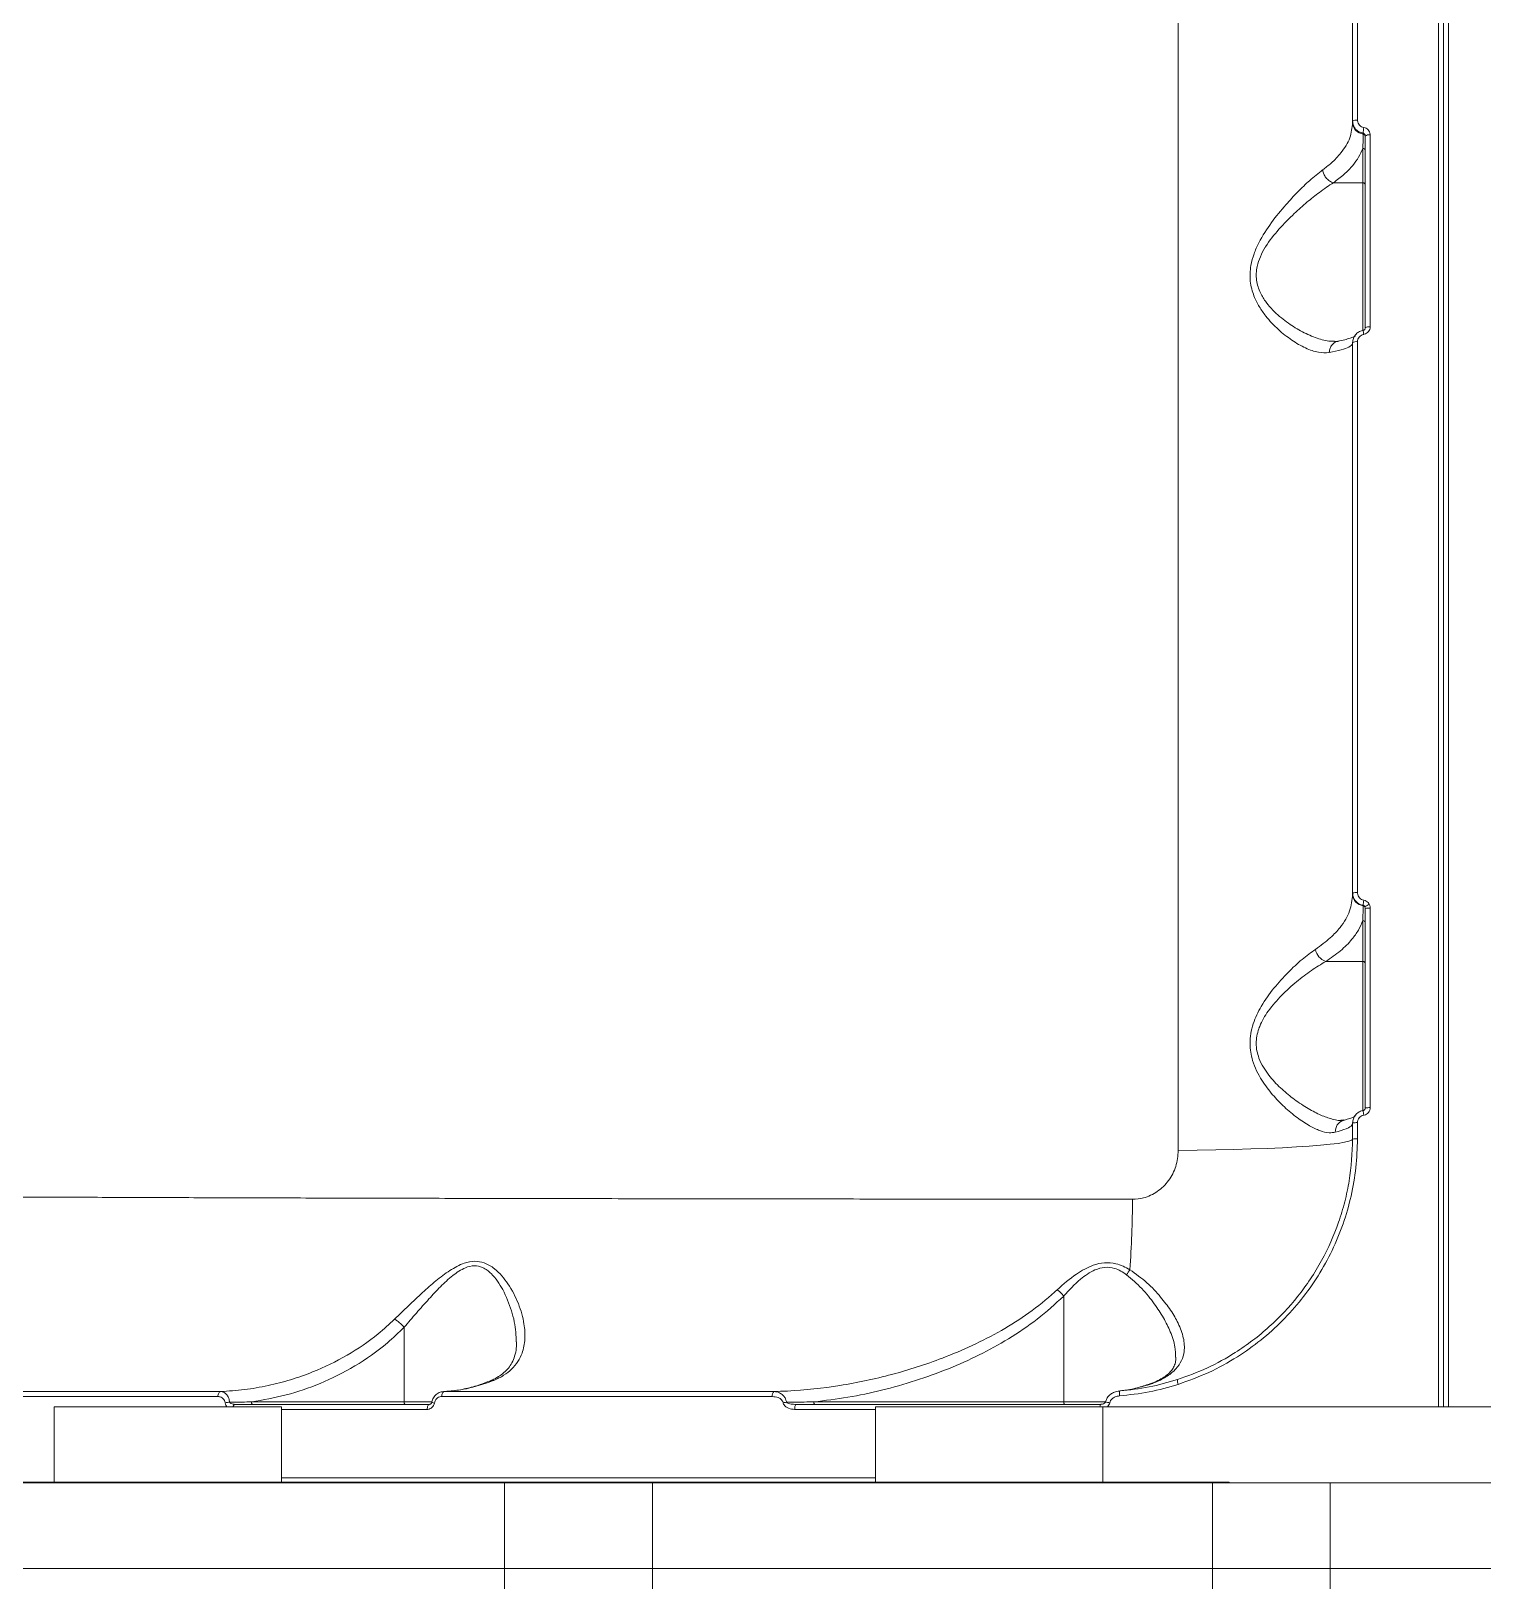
# Model space of a CAD drawing. Header units: millimetres. Extents: x -6104 to 7803, y -6013 to 4803.
# Drawn here: x 193.9 to 481.2, y 523.7 to 832 of the extents above; entities that cross this region are included whole.
import ezdxf

# ---------------------------------------------------------------- set-up
doc = ezdxf.new("R2010")
doc.units = ezdxf.units.MM
doc.layers.add('DIKOM_ОБЪЕКТ', color=7, linetype='Continuous')

msp = doc.modelspace()

# ---------------------------------------------------------------- linework, layer by layer
at = {"layer": 'DIKOM_ОБЪЕКТ', "color": 7, "linetype": 'Continuous', "lineweight": 15}
for p, q in [((472.417, 1167.077), (472.417, 559.74)), ((473.419, 559.74), (473.419, 1166.563)), ((474.422, 559.74), (474.422, 1167.077)), ((420.917, 1089.167), (420.917, 610.509)), ((455.419, 920.653), (455.419, 814.149)), ((456.379, 814.372), (456.379, 920.963)), ((455.419, 814.149), (455.419, 813.865)), ((457.503, 811.801), (457.503, 811.629)), ((457.919, 811.239), (457.919, 773.271)), ((458.885, 773.46), (458.885, 811.46)), ((457.419, 808.796), (457.419, 801.995)), ((451.613, 801.995), (457.419, 801.995)), ((457.419, 801.995), (457.419, 772.673)), ((455.419, 770.346), (455.419, 661.444)), ((456.379, 661.54), (456.379, 770.533)), ((455.419, 661.444), (455.419, 661.149)), ((457.503, 659.01), (457.503, 658.913)), ((457.919, 658.363), (457.919, 618.899)), ((458.885, 618.96), (458.885, 658.457)), ((457.419, 655.977), (457.419, 647.892)), ((450.098, 647.892), (457.419, 647.892)), ((457.419, 647.892), (457.419, 618.29)), ((453.288, 616.459), (453.081, 616.445)), ((455.419, 615.933), (455.419, 612.74)), ((456.379, 612.796), (456.379, 615.992)), ((398.252, 581.683), (398.252, 560.74)), ((267.712, 575.501), (267.712, 560.74)), ((275.482, 562.815), (276.131, 562.85)), ((243.457, 559.74), (198.457, 559.74)), ((198.457, 559.74), (198.457, 544.84)), ((267.712, 560.74), (237.493, 560.74)), ((243.457, 559.74), (243.457, 544.84)), ((273.174, 560.74), (267.712, 560.74)), ((398.252, 560.74), (348.779, 560.74)), ((360.957, 544.84), (360.957, 559.74)), ((405.957, 559.74), (360.957, 559.74)), ((406.545, 560.74), (398.252, 560.74)), ((655.957, 559.74), (405.957, 559.74)), ((405.957, 559.74), (405.957, 544.84)), ((250.298, 544.739), (76.418, 544.739)), ((287.54, 544.739), (176.749, 544.739)), ((272.873, 544.84), (180.693, 544.84)), ((253.425, 544.739), (250.298, 544.739)), ((254.85, 544.739), (253.425, 544.739)), ((256.185, 544.739), (254.85, 544.739)), ((257.434, 544.739), (256.185, 544.739)), ((258.6, 544.739), (257.434, 544.739)), ((259.685, 544.739), (258.6, 544.739)), ((260.692, 544.739), (259.685, 544.739)), ((261.626, 544.739), (260.692, 544.739)), ((262.488, 544.739), (261.626, 544.739)), ((262.893, 544.739), (262.488, 544.739)), ((263.281, 544.739), (262.893, 544.739)), ((263.652, 544.739), (263.281, 544.739)), ((264.009, 544.739), (263.652, 544.739)), ((264.348, 544.739), (264.009, 544.739)), ((264.673, 544.739), (264.348, 544.739)), ((264.983, 544.739), (264.673, 544.739)), ((265.278, 544.739), (264.983, 544.739)), ((265.559, 544.739), (265.278, 544.739)), ((265.826, 544.739), (265.559, 544.739)), ((266.079, 544.739), (265.826, 544.739)), ((266.32, 544.739), (266.079, 544.739)), ((266.548, 544.739), (266.32, 544.739)), ((266.763, 544.739), (266.548, 544.739)), ((266.967, 544.739), (266.763, 544.739)), ((267.158, 544.739), (266.967, 544.739)), ((267.338, 544.739), (267.158, 544.739)), ((267.507, 544.739), (267.338, 544.739)), ((267.815, 544.739), (267.507, 544.739)), ((268.083, 544.739), (267.815, 544.739)), ((268.315, 544.739), (268.083, 544.739)), ((268.513, 544.739), (268.315, 544.739)), ((268.682, 544.739), (268.513, 544.739)), ((268.938, 544.739), (268.682, 544.739)), ((269.106, 544.739), (268.938, 544.739)), ((269.279, 544.739), (269.106, 544.739)), ((269.394, 544.739), (269.279, 544.739)), ((269.617, 544.739), (269.394, 544.739)), ((269.94, 544.739), (269.617, 544.739)), ((270.364, 544.739), (269.94, 544.739)), ((270.612, 544.739), (270.364, 544.739)), ((270.884, 544.739), (270.612, 544.739)), ((271.179, 544.739), (270.884, 544.739)), ((271.497, 544.739), (271.179, 544.739)), ((271.837, 544.739), (271.497, 544.739)), ((272.2, 544.739), (271.837, 544.739)), ((272.584, 544.739), (272.2, 544.739)), ((272.991, 544.739), (272.584, 544.739)), ((272.873, 544.84), (272.873, 544.739)), ((331.541, 544.84), (272.873, 544.84)), ((273.418, 544.739), (272.991, 544.739)), ((273.866, 544.739), (273.418, 544.739)), ((274.333, 544.739), (273.866, 544.739)), ((274.821, 544.739), (274.333, 544.739)), ((275.328, 544.739), (274.821, 544.739)), ((275.854, 544.739), (275.328, 544.739)), ((276.4, 544.739), (275.854, 544.739)), ((276.964, 544.739), (276.4, 544.739)), ((277.545, 544.739), (276.964, 544.739)), ((278.145, 544.739), (277.545, 544.739)), ((278.761, 544.739), (278.145, 544.739)), ((279.395, 544.739), (278.761, 544.739)), ((280.044, 544.739), (279.395, 544.739)), ((280.709, 544.739), (280.044, 544.739)), ((282.087, 544.739), (280.709, 544.739)), ((283.525, 544.739), (282.087, 544.739)), ((285.019, 544.739), (283.525, 544.739)), ((286.567, 544.739), (285.019, 544.739)), ((288.166, 544.739), (286.567, 544.739)), ((287.54, 544.739), (287.54, 523.74)), ((316.874, 544.739), (287.54, 544.739)), ((291.503, 544.739), (288.166, 544.739)), ((295.005, 544.739), (291.503, 544.739)), ((302.408, 544.739), (295.005, 544.739)), ((306.26, 544.739), (302.408, 544.739)), ((310.179, 544.739), (306.26, 544.739)), ((310.555, 544.739), (310.179, 544.739)), ((310.924, 544.739), (310.555, 544.739)), ((311.284, 544.739), (310.924, 544.739)), ((311.638, 544.739), (311.284, 544.739)), ((311.985, 544.739), (311.638, 544.739)), ((312.325, 544.739), (311.985, 544.739)), ((312.661, 544.739), (312.325, 544.739)), ((312.991, 544.739), (312.661, 544.739)), ((313.317, 544.739), (312.991, 544.739)), ((313.636, 544.739), (313.317, 544.739)), ((314.266, 544.739), (313.636, 544.739)), ((314.883, 544.739), (314.266, 544.739)), ((315.489, 544.739), (314.883, 544.739)), ((316.091, 544.739), (315.489, 544.739)), ((316.689, 544.739), (316.091, 544.739)), ((317.892, 544.739), (316.689, 544.739)), ((316.874, 544.739), (316.874, 523.74)), ((427.665, 544.739), (316.874, 544.739)), ((320.413, 544.739), (317.892, 544.739)), ((323.27, 544.739), (320.413, 544.739)), ((324.891, 544.739), (323.27, 544.739)), ((326.678, 544.739), (324.891, 544.739)), ((327.643, 544.739), (326.678, 544.739)), ((328.657, 544.739), (327.643, 544.739)), ((329.728, 544.739), (328.657, 544.739)), ((330.856, 544.739), (329.728, 544.739)), ((332.045, 544.739), (330.856, 544.739)), ((331.541, 544.84), (331.541, 544.739)), ((423.721, 544.84), (331.541, 544.84)), ((333.298, 544.739), (332.045, 544.739)), ((334.622, 544.739), (333.298, 544.739)), ((336.016, 544.739), (334.622, 544.739)), ((336.895, 544.739), (336.016, 544.739)), ((337.797, 544.739), (336.895, 544.739)), ((338.722, 544.739), (337.797, 544.739)), ((339.668, 544.739), (338.722, 544.739)), ((340.634, 544.739), (339.668, 544.739)), ((341.619, 544.739), (340.634, 544.739)), ((343.643, 544.739), (341.619, 544.739)), ((345.73, 544.739), (343.643, 544.739)), ((347.872, 544.739), (345.73, 544.739)), ((350.06, 544.739), (347.872, 544.739)), ((352.285, 544.739), (350.06, 544.739)), ((354.539, 544.739), (352.285, 544.739)), ((356.81, 544.739), (354.539, 544.739)), ((359.094, 544.739), (356.81, 544.739)), ((361.379, 544.739), (359.094, 544.739)), ((363.657, 544.739), (361.379, 544.739)), ((365.92, 544.739), (363.657, 544.739)), ((368.159, 544.739), (365.92, 544.739)), ((370.365, 544.739), (368.159, 544.739)), ((372.528, 544.739), (370.365, 544.739)), ((374.641, 544.739), (372.528, 544.739)), ((376.694, 544.739), (374.641, 544.739)), ((378.679, 544.739), (376.694, 544.739)), ((380.587, 544.739), (378.679, 544.739)), ((382.408, 544.739), (380.587, 544.739)), ((384.136, 544.739), (382.408, 544.739)), ((385.76, 544.739), (384.136, 544.739)), ((387.272, 544.739), (385.76, 544.739)), ((388.663, 544.739), (387.272, 544.739)), ((389.924, 544.739), (388.663, 544.739)), ((391.047, 544.739), (389.924, 544.739)), ((392.023, 544.739), (391.047, 544.739)), ((392.842, 544.739), (392.023, 544.739)), ((393.497, 544.739), (392.842, 544.739)), ((393.978, 544.739), (393.497, 544.739)), ((394.303, 544.739), (393.978, 544.739)), ((394.744, 544.739), (394.303, 544.739)), ((395.297, 544.739), (394.744, 544.739)), ((395.613, 544.739), (395.297, 544.739)), ((395.957, 544.739), (395.613, 544.739)), ((396.327, 544.739), (395.957, 544.739)), ((396.724, 544.739), (396.327, 544.739)), ((397.146, 544.739), (396.724, 544.739)), ((397.593, 544.739), (397.146, 544.739)), ((398.065, 544.739), (397.593, 544.739)), ((398.561, 544.739), (398.065, 544.739)), ((399.082, 544.739), (398.561, 544.739)), ((399.626, 544.739), (399.082, 544.739)), ((400.194, 544.739), (399.626, 544.739)), ((400.785, 544.739), (400.194, 544.739)), ((401.398, 544.739), (400.785, 544.739)), ((402.032, 544.739), (401.398, 544.739)), ((402.69, 544.739), (402.032, 544.739)), ((403.368, 544.739), (402.69, 544.739)), ((404.069, 544.739), (403.368, 544.739)), ((404.789, 544.739), (404.069, 544.739)), ((405.529, 544.739), (404.789, 544.739)), ((406.289, 544.739), (405.529, 544.739)), ((407.069, 544.739), (406.289, 544.739)), ((407.867, 544.739), (407.069, 544.739)), ((408.685, 544.739), (407.867, 544.739)), ((409.521, 544.739), (408.685, 544.739)), ((410.375, 544.739), (409.521, 544.739)), ((411.246, 544.739), (410.375, 544.739)), ((523.256, 544.739), (411.246, 544.739)), ((423.721, 544.84), (423.721, 544.739)), ((430.957, 544.84), (423.721, 544.84)), ((427.665, 544.739), (427.665, 523.74)), ((450.957, 544.739), (427.665, 544.739)), ((430.957, 544.84), (430.957, 544.739)), ((450.957, 544.739), (450.957, 523.74)), ((610.957, 544.739), (450.957, 544.739)), ((123.419, 527.739), (923.419, 527.739))]:
    msp.add_line(p, q, dxfattribs=at)
at = {"layer": 'DIKOM_ОБЪЕКТ', "color": 7, "linetype": 'Continuous', "lineweight": 15, "flags": 128}
for points in [[(455.419, 612.74), (455.237, 612.525), (454.691, 612.312), (453.788, 612.103), (452.534, 611.9), (450.942, 611.705), (449.027, 611.519), (446.804, 611.344), (444.296, 611.181), (441.524, 611.034), (438.514, 610.901), (435.294, 610.786), (431.892, 610.688), (428.341, 610.609), (424.671, 610.549), (420.917, 610.509)], [(230.847, 561.796), (230.859, 561.983), (230.891, 562.164), (230.941, 562.331), (231.009, 562.478), (231.092, 562.601), (231.187, 562.695), (231.29, 562.756), (231.398, 562.782)], [(275.134, 561.794), (275.144, 561.981), (275.17, 562.162), (275.212, 562.329), (275.267, 562.476), (275.335, 562.599), (275.413, 562.692), (275.497, 562.753), (275.585, 562.78)], [(237.493, 560.74), (237.497, 560.642), (237.507, 560.548), (237.523, 560.462), (237.545, 560.386), (237.571, 560.324), (237.602, 560.278), (237.635, 560.249), (237.669, 560.24)], [(267.712, 560.74), (267.715, 560.642), (267.725, 560.548), (267.741, 560.462), (267.763, 560.386), (267.79, 560.324), (267.82, 560.278), (267.853, 560.249), (267.888, 560.24)], [(272.267, 559.251), (272.277, 559.444), (272.305, 559.63), (272.349, 559.801), (272.409, 559.951), (272.481, 560.073), (272.564, 560.164), (272.653, 560.221), (272.746, 560.24)], [(345.296, 560.24), (345.236, 560.221), (345.179, 560.165), (345.127, 560.073), (345.081, 559.951), (345.043, 559.801), (345.014, 559.63), (344.996, 559.445), (344.99, 559.251)], [(348.779, 560.74), (348.782, 560.642), (348.792, 560.548), (348.809, 560.462), (348.831, 560.386), (348.857, 560.324), (348.888, 560.278), (348.921, 560.249), (348.955, 560.24)], [(398.252, 560.74), (398.256, 560.642), (398.266, 560.548), (398.282, 560.462), (398.304, 560.386), (398.331, 560.324), (398.361, 560.278), (398.394, 560.249), (398.428, 560.24)]]:
    msp.add_lwpolyline(points, dxfattribs=at)
at = {"layer": 'DIKOM_ОБЪЕКТ', "color": 7, "linetype": 'Continuous', "lineweight": 15}
for centre, radius, start, end in [((456.159, 813.141), 1.25, 79.8721, 126.26648), ((457.763, 813.96), 2.345, 182.33095, 263.63227), ((465.949, 811.389), 8.457, 169.59194, 177.20716), ((457.451, 811.163), 0.469, 2.33238, 83.63589), ((458.662, 810.211), 1.269, 79.8886, 125.82495), ((457.441, 808.318), 0.478, 2.93717, 92.65668), ((457.441, 801.517), 0.478, 2.9385, 92.65442), ((487.3, 777.259), 30.131, 188.52081, 190.0585), ((458.658, 772.055), 1.423, 80.85199, 121.29581), ((456.155, 769.123), 1.427, 80.9704, 121.03135), ((456.148, 659.018), 2.533, 84.76856, 106.71536), ((457.763, 661.244), 2.345, 182.33084, 263.63209), ((468.155, 658.123), 10.689, 169.89054, 175.24089), ((457.434, 658.418), 0.5, 31.79702, 82.16534), ((460.302, 655.692), 3.861, 114.44979, 129.25609), ((458.651, 655.849), 2.618, 84.88236, 106.23439), ((457.441, 655.499), 0.478, 2.93697, 92.65689), ((451.08, 650.794), 3.064, 189.50935, 251.31219), ((457.441, 647.414), 0.478, 2.93593, 92.65793), ((465.326, 619.052), 7.854, 184.7485, 191.57164), ((458.65, 615.028), 3.939, 86.58058, 100.68792), ((454.328, 614.211), 2.35, 108.49368, 182.84908), ((456.146, 611.934), 4.064, 86.71973, 100.30173), ((456.146, 608.551), 4.251, 86.86394, 99.84363), ((184.214, 602.356), 227.656, 356.10602, 359.6189), ((416.861, 582.566), 7.013, 141.87265, 151.56123), ((422.862, 565.069), 2.129, 178.02458, 203.89625), ((341.655, 561.997), 1.106, 135.16091, 190.69111), ((411.089, 562.291), 1.84, 160.22675, 191.27075), ((233.962, 551.614), 9.091, 94.93078, 100.75767), ((234.44, 559.616), 0.637, 101.83779, 168.83197), ((273.752, 561.689), 1.18, 240.63788, 266.72376), ((345.444, 547.606), 13.23, 98.99589, 101.87693), ((406.207, 559.784), 0.805, 145.50761, 183.14534), ((409.505, 572.546), 12.19, 255.85016, 259.81438)]:
    msp.add_arc(centre, radius, start, end, dxfattribs=at)
for points, knots in [([(455.419, 813.865), (455.309, 812.862), (455.087, 810.829), (453.429, 808.146), (451.449, 806.052), (450.051, 804.982), (449.48, 804.546)], [0, 0, 0, 0, 0.3072566, 0.623318, 0.8463541, 1, 1, 1, 1]), ([(455.419, 814.149), (455.421, 814.088), (455.429, 813.76), (455.584, 813.175), (456.042, 812.507), (456.7, 812.002), (457.235, 811.868), (457.503, 811.801)], [0, 0, 0, 0, 0.054766, 0.29440776, 0.53012519, 0.76469973, 1, 1, 1, 1]), ([(457.632, 812.917), (457.47, 812.958), (457.148, 813.039), (456.752, 813.352), (456.477, 813.766), (456.385, 814.13), (456.38, 814.334), (456.379, 814.372)], [0, 0, 0, 0, 0.2340746, 0.4679718, 0.7039716, 0.9448564, 1, 1, 1, 1]), ([(457.503, 811.629), (457.502, 811.488), (457.5, 810.785), (457.475, 809.828), (457.432, 809.029), (457.419, 808.796)], [0, 0, 0, 0, 0.1504236, 0.752124, 1, 1, 1, 1]), ([(457.503, 811.801), (457.556, 811.786), (457.666, 811.756), (457.798, 811.635), (457.888, 811.473), (457.917, 811.334), (457.919, 811.254), (457.919, 811.239)], [0, 0, 0, 0, 0.21785979, 0.44360146, 0.68359825, 0.93978076, 1, 1, 1, 1]), ([(458.885, 811.46), (458.884, 811.498), (458.879, 811.703), (458.785, 812.067), (458.51, 812.482), (458.115, 812.795), (457.793, 812.876), (457.632, 812.917)], [0, 0, 0, 0, 0.0557747, 0.2968047, 0.5326681, 0.7662263, 1, 1, 1, 1]), ([(451.613, 801.995), (452.346, 802.544), (453.818, 803.648), (455.445, 805.362), (456.692, 807.081), (457.176, 808.223), (457.419, 808.796)], [0, 0, 0, 0, 0.2595446, 0.5218368, 0.759879, 1, 1, 1, 1]), ([(449.48, 804.546), (448.628, 803.873), (447.076, 802.647), (444.569, 800.225), (442.015, 797.485), (439.294, 794.186), (437.146, 790.848), (435.849, 787.931), (435.132, 785.368), (435.019, 782.456), (435.752, 779.696), (436.897, 777.438), (438.51, 775.153), (440.691, 772.86), (443.395, 770.746), (446.087, 769.205), (448.652, 768.28), (450.096, 768.353), (450.799, 768.389)], [0, 0, 0, 0, 0.0785492, 0.1430593, 0.207603, 0.2872156, 0.3665499, 0.405753, 0.4448518, 0.4974445, 0.5496911, 0.5922712, 0.6349372, 0.7072963, 0.7797298, 0.854485, 0.9291415, 1, 1, 1, 1]), ([(451.606, 801.996), (451.365, 802.083), (450.883, 802.256), (450.242, 802.811), (449.756, 803.51), (449.557, 804.077), (449.495, 804.42), (449.485, 804.503), (449.48, 804.546)], [0, 0, 0, 0, 0.2316204, 0.4632458, 0.6948658, 0.9264925, 0.9610367, 1, 1, 1, 1]), ([(451.842, 770.662), (451.47, 770.648), (450.309, 770.605), (448.015, 771.302), (445.181, 772.571), (442.314, 774.383), (439.998, 776.325), (438.266, 778.312), (437.044, 780.243), (436.243, 782.658), (436.367, 785.205), (437.112, 787.399), (437.784, 788.649), (438.944, 790.527), (440.826, 792.9), (443.673, 795.766), (446.393, 798.173), (449.033, 800.281), (450.726, 801.446), (451.605, 801.996), (451.606, 801.996)], [0, 0, 0, 0, 0.037039, 0.1155486, 0.1962911, 0.2716037, 0.3485712, 0.3912496, 0.434869, 0.4856792, 0.536124, 0.5730133, 0.6115551, 0.6135272, 0.694599, 0.7790386, 0.8471709, 0.9164725, 0.9999585, 1, 1, 1, 1]), ([(451.606, 801.996), (451.607, 801.996), (451.61, 801.995), (451.612, 801.995), (451.613, 801.995)], [0, 0, 0, 0, 0.6217098, 1, 1, 1, 1]), ([(451.839, 770.607), (452.075, 770.601), (452.321, 770.595), (452.479, 770.647), (452.485, 770.649)], [0, 0, 0, 0, 0.9612396, 1, 1, 1, 1]), ([(452.472, 770.621), (452.594, 770.645), (453.257, 770.77), (454.172, 771.001), (455.129, 771.287), (455.685, 771.503), (455.938, 771.644), (455.924, 771.634), (455.92, 771.631)], [0, 0, 0, 0, 0.05599467, 0.3026016, 0.54418405, 0.74501436, 0.92157052, 1, 1, 1, 1]), ([(457.503, 772.789), (457.458, 772.781), (457.14, 772.722), (456.568, 772.485), (455.934, 771.923), (455.502, 771.181), (455.447, 770.624), (455.419, 770.346)], [0, 0, 0, 0, 0.0387799, 0.2783571, 0.5186244, 0.759437, 1, 1, 1, 1]), ([(456.379, 770.533), (456.395, 770.699), (456.428, 771.032), (456.688, 771.477), (457.07, 771.814), (457.413, 771.956), (457.605, 771.992), (457.632, 771.997)], [0, 0, 0, 0, 0.2406636, 0.4814418, 0.7216233, 0.9611879, 1, 1, 1, 1]), ([(457.499, 772.8), (457.537, 772.807), (457.632, 772.824), (457.764, 772.912), (457.871, 773.046), (457.919, 773.175), (457.915, 773.251), (457.914, 773.272)], [0, 0, 0, 0, 0.15660931, 0.39005901, 0.6341566, 0.90095684, 1, 1, 1, 1]), ([(457.632, 771.997), (457.658, 772.002), (457.85, 772.038), (458.193, 772.179), (458.575, 772.516), (458.835, 772.961), (458.868, 773.294), (458.885, 773.46)], [0, 0, 0, 0, 0.0385756, 0.2780816, 0.5183419, 0.7592276, 1, 1, 1, 1]), ([(452.477, 770.582), (452.409, 770.576), (452.095, 770.543), (451.602, 770.209), (451.096, 769.617), (450.871, 769.002), (450.809, 768.583), (450.802, 768.434), (450.799, 768.389)], [0, 0, 0, 0, 0.0724382, 0.3348124, 0.5971702, 0.8595238, 0.9566372, 1, 1, 1, 1]), ([(450.799, 768.389), (451.641, 768.568), (453.293, 768.92), (454.774, 769.486), (455.366, 769.94), (455.408, 770.205), (455.419, 770.276)], [0, 0, 0, 0, 0.3028929, 0.5944641, 0.8920302, 1, 1, 1, 1]), ([(455.419, 661.149), (455.303, 660.058), (455.067, 657.845), (453.329, 654.971), (451.003, 652.423), (449.092, 651.038), (448.058, 650.288)], [0, 0, 0, 0, 0.2848621, 0.577752, 0.7715667, 1, 1, 1, 1]), ([(455.419, 661.444), (455.422, 661.358), (455.434, 660.996), (455.61, 660.381), (456.073, 659.712), (456.719, 659.211), (457.241, 659.078), (457.503, 659.01)], [0, 0, 0, 0, 0.07489251, 0.31517057, 0.54513635, 0.77150411, 1, 1, 1, 1]), ([(457.632, 660), (457.474, 660.042), (457.158, 660.126), (456.77, 660.443), (456.493, 660.867), (456.387, 661.256), (456.38, 661.485), (456.379, 661.54)], [0, 0, 0, 0, 0.22494445, 0.44959094, 0.68033881, 0.92382106, 1, 1, 1, 1]), ([(458.704, 659.207), (458.632, 659.323), (458.475, 659.577), (458.103, 659.873), (457.789, 659.957), (457.632, 660)], [0, 0, 0, 0, 0.2986317, 0.6490574, 1, 1, 1, 1]), ([(457.503, 658.913), (457.492, 658.058), (457.479, 657.075), (457.426, 656.103), (457.419, 655.977)], [0, 0, 0, 0, 0.8707777, 1, 1, 1, 1]), ([(457.503, 659.01), (457.546, 658.998), (457.6, 658.983), (457.697, 658.921), (457.788, 658.831), (457.836, 658.73), (457.859, 658.682)], [0, 0, 0, 0, 0.2619075, 0.3209981, 0.6715806, 1, 1, 1, 1]), ([(457.859, 658.682), (457.883, 658.607), (457.916, 658.502), (457.918, 658.394), (457.919, 658.363)], [0, 0, 0, 0, 0.7053799, 1, 1, 1, 1]), ([(458.885, 658.457), (458.882, 658.531), (458.873, 658.791), (458.775, 659.034), (458.704, 659.207)], [0, 0, 0, 0, 0.2879233, 1, 1, 1, 1]), ([(450.098, 647.892), (451.109, 648.585), (453.148, 649.982), (455.199, 652.09), (456.644, 654.097), (457.16, 655.349), (457.419, 655.977)], [0, 0, 0, 0, 0.2794503, 0.563418, 0.7807114, 1, 1, 1, 1]), ([(448.058, 650.288), (447.183, 649.658), (445.433, 648.397), (442.617, 645.759), (439.811, 642.696), (437.385, 639.293), (435.866, 636.166), (435.224, 633.626), (435.004, 631.161), (435.423, 628.614), (436.378, 626.226), (437.692, 623.901), (439.552, 621.455), (441.954, 619.003), (444.44, 616.922), (446.824, 615.353), (448.954, 614.354), (450.672, 613.915), (451.586, 614.04), (451.981, 614.095)], [0, 0, 0, 0, 0.075909, 0.1519059, 0.2286353, 0.3051889, 0.3688617, 0.4016196, 0.434332, 0.4904593, 0.5282358, 0.5660853, 0.630878, 0.6957716, 0.7645215, 0.8332293, 0.8936815, 0.9540609, 1, 1, 1, 1]), ([(453.081, 616.445), (453.045, 616.443), (452.445, 616.4), (451.042, 616.75), (448.804, 617.571), (446.271, 618.931), (443.649, 620.703), (441.104, 622.823), (439.125, 624.914), (437.709, 626.947), (436.689, 628.998), (436.143, 631.646), (436.555, 633.815), (437.369, 635.976), (438.788, 638.355), (441.368, 641.279), (444.308, 643.931), (447.302, 646.226), (449.158, 647.332), (450.098, 647.892)], [0, 0, 0, 0, 0.00411262, 0.06790914, 0.13338323, 0.20630566, 0.28071979, 0.34820328, 0.41705967, 0.45474264, 0.49332345, 0.5478331, 0.60167627, 0.61140404, 0.67567497, 0.75503648, 0.83704126, 0.91750075, 1, 1, 1, 1]), ([(453.071, 616.493), (453.123, 616.488), (453.359, 616.467), (453.467, 616.504), (453.551, 616.533)], [0, 0, 0, 0, 0.21866439, 1, 1, 1, 1]), ([(453.579, 616.468), (453.852, 616.534), (454.546, 616.701), (455.267, 616.944), (455.751, 617.14), (455.94, 617.261), (455.91, 617.236), (455.904, 617.232)], [0, 0, 0, 0, 0.1953891, 0.4960007, 0.7400956, 0.9521933, 1, 1, 1, 1]), ([(457.503, 618.397), (457.46, 618.389), (457.142, 618.329), (456.57, 618.091), (455.934, 617.524), (455.502, 616.775), (455.447, 616.214), (455.419, 615.933)], [0, 0, 0, 0, 0.03708954, 0.27796133, 0.51875049, 0.75934307, 1, 1, 1, 1]), ([(456.379, 615.992), (456.395, 616.161), (456.429, 616.499), (456.689, 616.949), (457.071, 617.292), (457.415, 617.435), (457.606, 617.471), (457.632, 617.476)], [0, 0, 0, 0, 0.2404777, 0.4810136, 0.7218797, 0.9628905, 1, 1, 1, 1]), ([(457.496, 618.408), (457.54, 618.416), (457.646, 618.436), (457.787, 618.544), (457.89, 618.702), (457.924, 618.834), (457.918, 618.902), (457.917, 618.909)], [0, 0, 0, 0, 0.1865799, 0.4472369, 0.708369, 0.9702783, 1, 1, 1, 1]), ([(457.632, 617.476), (457.657, 617.481), (457.849, 617.517), (458.193, 617.661), (458.575, 618.003), (458.835, 618.453), (458.868, 618.791), (458.885, 618.96)], [0, 0, 0, 0, 0.0372916, 0.278247, 0.5190543, 0.7595549, 1, 1, 1, 1]), ([(451.981, 614.095), (452.781, 614.32), (454.404, 614.779), (455.307, 615.382), (455.392, 615.747), (455.419, 615.863)], [0, 0, 0, 0, 0.3984816, 0.8085177, 1, 1, 1, 1]), ([(420.917, 610.509), (420.82, 609.437), (420.629, 607.308), (419.119, 604.441), (416.877, 602.249), (414.313, 601.025), (412.585, 600.896), (411.865, 600.842)], [0, 0, 0, 0, 0.21801874, 0.43323925, 0.64379119, 0.85143761, 1, 1, 1, 1]), ([(455.419, 612.74), (455.293, 609.983), (455.102, 605.807), (453.911, 600.33), (452.303, 594.97), (450.014, 589.829), (447.115, 585.036), (443.826, 580.514), (439.985, 576.427), (435.693, 572.87), (431.644, 570.066), (426.701, 567.307), (422.734, 565.868), (420.734, 565.143)], [0, 0, 0, 0, 0.1312177, 0.1987843, 0.2663504, 0.397568, 0.4651565, 0.5327454, 0.6634784, 0.7308146, 0.7981509, 0.8982445, 1, 1, 1, 1]), ([(420.915, 564.207), (422.943, 564.942), (426.998, 566.412), (432.451, 569.439), (437.309, 572.9), (441.554, 576.711), (445.363, 580.969), (448.665, 585.643), (451.432, 590.657), (453.631, 595.946), (455.196, 601.449), (456.189, 607.088), (456.316, 610.895), (456.379, 612.796)], [0, 0, 0, 0, 0.1009692, 0.201936, 0.2903384, 0.3790233, 0.4674238, 0.5561137, 0.6450895, 0.7337803, 0.8224252, 0.9113534, 1, 1, 1, 1]), ([(411.865, 600.842), (404.925, 600.846), (391.04, 600.854), (370.519, 600.871), (350.103, 600.893), (329.889, 600.918), (309.947, 600.949), (290.718, 600.983), (272.251, 601.022), (254.577, 601.064), (237.409, 601.112), (220.829, 601.165), (204.911, 601.224), (190, 601.288), (176.124, 601.357), (163.289, 601.431), (151.288, 601.511), (140.2, 601.598), (130.085, 601.693), (121.162, 601.795), (113.433, 601.902), (106.877, 602.016), (101.388, 602.139), (97.044, 602.271), (93.844, 602.413), (92.014, 602.564), (91.265, 602.674), (91.456, 602.735), (91.473, 602.74)], [0, 0, 0, 0, 0.0392484, 0.0785271, 0.1177753, 0.1581646, 0.1985869, 0.2389761, 0.2782267, 0.3175076, 0.3567582, 0.3971478, 0.4375703, 0.47796, 0.5172392, 0.5565484, 0.5958277, 0.6362446, 0.6766945, 0.7171114, 0.7564553, 0.7958291, 0.835173, 0.8756543, 0.9161683, 0.9566497, 0.9960917, 1, 1, 1, 1]), ([(285.193, 564.89), (285.282, 564.926), (286.082, 565.25), (287.454, 565.961), (289.059, 567.198), (290.275, 568.679), (291.243, 570.646), (291.713, 573.146), (291.503, 576.436), (290.463, 580.189), (288.792, 583.421), (287.069, 585.72), (285.562, 587.203), (283.766, 588.306), (281.666, 588.681), (279.281, 588.209), (276.68, 586.777), (273.963, 584.709), (271.265, 582.311), (268.536, 579.753), (266.726, 577.991), (265.82, 577.109)], [0, 0, 0, 0, 0.0056301, 0.050812, 0.0960131, 0.1438706, 0.1917652, 0.2633141, 0.3349764, 0.4270901, 0.5191824, 0.5590183, 0.5987826, 0.6438185, 0.6799269, 0.7160689, 0.7691207, 0.8237196, 0.8784532, 0.9392287, 1, 1, 1, 1]), ([(267.709, 575.511), (267.71, 575.513), (268.505, 576.435), (270.113, 578.315), (272.504, 581.01), (274.861, 583.552), (277.214, 585.731), (279.481, 587.281), (281.594, 587.806), (283.44, 587.389), (284.971, 586.2), (286.24, 584.636), (287.698, 582.175), (289.056, 578.758), (289.858, 575.224), (289.851, 573.256), (289.848, 572.635)], [0, 0, 0, 0, 0.00011715, 0.08848568, 0.17685787, 0.25472681, 0.33237608, 0.40419789, 0.45114859, 0.49796237, 0.55853172, 0.61449623, 0.67058412, 0.80440176, 0.93827314, 1, 1, 1, 1]), ([(411.344, 586.896), (410.45, 587.362), (408.904, 588.169), (406.312, 588.377), (404.194, 587.89), (402.358, 587.044), (399.874, 585.512), (398.18, 584.015), (396.951, 582.928)], [0, 0, 0, 0, 0.1914569, 0.3312446, 0.470484, 0.5823762, 0.6969297, 1, 1, 1, 1]), ([(398.249, 581.694), (398.25, 581.695), (399.27, 582.854), (400.75, 584.392), (402.907, 586.046), (404.486, 586.944), (406.345, 587.483), (408.639, 587.243), (409.935, 586.4), (410.694, 585.905)], [0, 0, 0, 0, 0.000315, 0.316872, 0.4308579, 0.5444513, 0.6783316, 0.8113867, 1, 1, 1, 1]), ([(410.694, 585.905), (411.726, 585.016), (413.826, 583.207), (416.153, 580.238), (418.046, 577.358), (419.457, 574.49), (420.365, 571.847), (420.364, 570.251), (420.364, 569.584)], [0, 0, 0, 0, 0.1747589, 0.3554946, 0.5163734, 0.6802123, 0.8664131, 1, 1, 1, 1]), ([(415.588, 564.321), (415.878, 564.428), (417.059, 564.864), (418.822, 565.797), (420.535, 567.228), (421.628, 568.879), (422.214, 570.912), (422.054, 573.388), (421.061, 576.142), (419.478, 578.87), (417.403, 581.563), (414.816, 584.394), (412.5, 586.063), (411.344, 586.896)], [0, 0, 0, 0, 0.0275955, 0.1121809, 0.1968243, 0.2807373, 0.3647043, 0.4782468, 0.5919066, 0.6886532, 0.7854217, 0.8928597, 1, 1, 1, 1]), ([(396.951, 582.928), (396.777, 582.767), (395.008, 581.129), (391.418, 578.272), (385.939, 574.788), (380.182, 571.831), (372.983, 568.798), (364.263, 565.981), (353.993, 563.826), (346.147, 562.969), (341.768, 562.81), (340.87, 562.777)], [0, 0, 0, 0, 0.01151852, 0.11699842, 0.22298023, 0.32924151, 0.43510251, 0.6083272, 0.78200397, 0.95528286, 1, 1, 1, 1]), ([(396.951, 582.928), (396.981, 582.905), (397.198, 582.736), (397.656, 582.339), (398.042, 581.919), (398.249, 581.694)], [0, 0, 0, 0, 0.0699899, 0.5005605, 1, 1, 1, 1]), ([(348.779, 560.74), (351.032, 561.015), (355.536, 561.567), (362.252, 562.99), (368.91, 564.854), (375.352, 567.185), (381.513, 569.942), (387.4, 573.193), (393.103, 576.98), (396.536, 580.116), (398.252, 581.683)], [0, 0, 0, 0, 0.12574358, 0.25148759, 0.37945979, 0.50742187, 0.62855921, 0.74966644, 0.87489476, 1, 1, 1, 1]), ([(398.252, 581.683), (398.252, 581.685), (398.252, 581.688), (398.251, 581.692), (398.25, 581.693), (398.249, 581.694)], [0, 0, 0, 0, 0.4598333, 0.8354479, 1, 1, 1, 1]), ([(265.82, 577.109), (264.751, 576.121), (261.838, 573.428), (256.436, 569.792), (250.532, 566.916), (245.244, 565.059), (240.734, 563.896), (236.111, 563.087), (232.969, 562.884), (231.398, 562.782)], [0, 0, 0, 0, 0.1128027, 0.3073765, 0.5062344, 0.6280294, 0.7498282, 0.8749135, 1, 1, 1, 1]), ([(265.82, 577.109), (265.851, 577.092), (266.06, 576.974), (266.495, 576.669), (267.134, 576.123), (267.517, 575.715), (267.709, 575.511)], [0, 0, 0, 0, 0.0544579, 0.3767039, 0.6883558, 1, 1, 1, 1]), ([(237.493, 560.74), (239.786, 561.137), (244.405, 561.939), (251.284, 564.319), (258.058, 567.706), (263.602, 571.563), (266.619, 574.454), (267.712, 575.501)], [0, 0, 0, 0, 0.2061838, 0.415424, 0.6401053, 0.8695978, 1, 1, 1, 1]), ([(267.712, 575.501), (267.712, 575.502), (267.711, 575.506), (267.71, 575.509), (267.709, 575.511), (267.709, 575.511)], [0, 0, 0, 0, 0.4507192, 0.8191651, 1, 1, 1, 1]), ([(284.593, 564.851), (284.776, 564.92), (285.452, 565.178), (286.42, 565.738), (287.506, 566.526), (288.393, 567.443), (289.082, 568.486), (289.621, 569.812), (289.938, 571.204), (289.947, 572.219), (289.951, 572.651)], [0, 0, 0, 0, 0.0432541, 0.1596665, 0.2841152, 0.4156205, 0.5563667, 0.7102953, 0.8769108, 1, 1, 1, 1]), ([(415.258, 564.273), (415.333, 564.296), (415.952, 564.49), (416.913, 564.938), (418.097, 565.601), (419.005, 566.316), (419.671, 567.052), (420.137, 567.863), (420.411, 568.675), (420.428, 569.325), (420.435, 569.598)], [0, 0, 0, 0, 0.0181371, 0.149882, 0.2831252, 0.4182401, 0.5563628, 0.7043074, 0.8761952, 1, 1, 1, 1]), ([(275.585, 562.78), (277.075, 562.914), (280.33, 563.208), (283.483, 564.298), (285.193, 564.89)], [0, 0, 0, 0, 0.4574455, 1, 1, 1, 1]), ([(276.131, 562.85), (276.427, 562.863), (277.698, 562.917), (279.924, 563.34), (282.466, 563.985), (284.007, 564.618), (284.615, 564.867)], [0, 0, 0, 0, 0.1028748, 0.4417221, 0.7796326, 1, 1, 1, 1]), ([(285.193, 564.89), (285.164, 564.894), (284.975, 564.923), (284.767, 564.937), (284.639, 564.841), (284.631, 564.836)], [0, 0, 0, 0, 0.14855017, 0.95223375, 1, 1, 1, 1]), ([(409.284, 561.931), (411.239, 562.136), (415.175, 562.549), (418.993, 563.652), (420.915, 564.207)], [0, 0, 0, 0, 0.496491, 1, 1, 1, 1]), ([(420.734, 565.143), (418.88, 564.606), (415.147, 563.524), (411.296, 563.118), (409.357, 562.914)], [0, 0, 0, 0, 0.496484, 1, 1, 1, 1]), ([(409.357, 562.914), (410.404, 563.055), (412.506, 563.338), (414.557, 563.992), (415.588, 564.321)], [0, 0, 0, 0, 0.497865, 1, 1, 1, 1]), ([(409.498, 562.956), (409.653, 562.967), (410.75, 563.042), (412.688, 563.449), (414.44, 564.013), (415.273, 564.281)], [0, 0, 0, 0, 0.0795176, 0.562668, 1, 1, 1, 1]), ([(415.588, 564.321), (415.56, 564.32), (415.474, 564.315), (415.365, 564.309), (415.3, 564.266), (415.284, 564.255)], [0, 0, 0, 0, 0.2637517, 0.8150962, 1, 1, 1, 1]), ([(164.201, 561.801), (169.27, 561.8), (179.409, 561.799), (195.733, 561.798), (212.79, 561.797), (224.828, 561.796), (230.847, 561.796)], [0, 0, 0, 0, 0.248595, 0.4971898, 0.7485949, 1, 1, 1, 1]), ([(231.398, 562.782), (225.459, 562.783), (213.58, 562.784), (196.613, 562.785), (180.249, 562.787), (170.017, 562.788), (164.9, 562.789)], [0, 0, 0, 0, 0.24859564, 0.49719022, 0.74859575, 1, 1, 1, 1]), ([(230.847, 561.796), (231.057, 561.771), (231.426, 561.727), (231.863, 561.411), (232.157, 561.021), (232.229, 560.704), (232.265, 560.545)], [0, 0, 0, 0, 0.3292422, 0.5797677, 0.7886042, 1, 1, 1, 1]), ([(233.18, 560.671), (233.131, 560.935), (233.033, 561.453), (232.664, 562.114), (232.155, 562.601), (231.697, 562.769), (231.44, 562.78), (231.398, 562.782)], [0, 0, 0, 0, 0.2233913, 0.4376763, 0.6849714, 0.9488426, 1, 1, 1, 1]), ([(273.181, 560.659), (273.183, 560.69), (273.209, 561.009), (273.47, 561.588), (274.026, 562.253), (274.778, 562.7), (275.337, 562.748), (275.611, 562.771)], [0, 0, 0, 0, 0.02594258, 0.26794448, 0.51285412, 0.76196303, 1, 1, 1, 1]), ([(273.684, 560.511), (273.726, 560.672), (273.809, 560.993), (274.108, 561.387), (274.505, 561.675), (274.87, 561.785), (275.085, 561.792), (275.134, 561.794)], [0, 0, 0, 0, 0.2210897, 0.4418476, 0.6744723, 0.9251313, 1, 1, 1, 1]), ([(275.134, 561.794), (280.39, 561.793), (290.9, 561.793), (307.13, 561.792), (323.658, 561.792), (334.931, 561.792), (340.568, 561.792)], [0, 0, 0, 0, 0.24909692, 0.49819428, 0.74909708, 1, 1, 1, 1]), ([(340.87, 562.777), (335.287, 562.777), (324.12, 562.778), (307.666, 562.778), (291.43, 562.779), (280.867, 562.779), (275.585, 562.78)], [0, 0, 0, 0, 0.2490969, 0.4981939, 0.7490969, 1, 1, 1, 1]), ([(340.568, 561.792), (340.961, 561.757), (341.546, 561.705), (342.206, 561.345), (342.542, 561.012), (342.683, 560.73), (342.715, 560.583), (342.722, 560.552)], [0, 0, 0, 0, 0.4456224, 0.6623389, 0.8364811, 0.9657289, 1, 1, 1, 1]), ([(343.376, 560.673), (343.367, 560.724), (343.327, 560.965), (343.165, 561.421), (342.779, 561.986), (342.121, 562.509), (341.441, 562.747), (340.986, 562.771), (340.87, 562.777)], [0, 0, 0, 0, 0.039856, 0.1864903, 0.3714844, 0.5855248, 0.8948653, 1, 1, 1, 1]), ([(406.535, 560.723), (406.597, 560.95), (406.728, 561.425), (407.217, 562.031), (407.887, 562.518), (408.628, 562.833), (409.147, 562.868), (409.365, 562.882)], [0, 0, 0, 0, 0.1817126, 0.3816057, 0.592799, 0.828865, 1, 1, 1, 1]), ([(407.349, 560.547), (407.397, 560.699), (407.494, 561), (407.87, 561.418), (408.462, 561.795), (408.991, 561.883), (409.284, 561.931)], [0, 0, 0, 0, 0.18490967, 0.36860606, 0.65008019, 1, 1, 1, 1]), ([(232.265, 560.545), (232.302, 560.375), (232.37, 560.064), (232.559, 559.841), (232.645, 559.74)], [0, 0, 0, 0, 0.5440628, 1, 1, 1, 1]), ([(237.493, 560.74), (237.181, 560.733), (235.745, 560.702), (234.306, 560.684), (233.18, 560.671)], [0, 0, 0, 0, 0.217462, 1, 1, 1, 1]), ([(234.309, 560.24), (234.15, 560.247), (233.875, 560.26), (233.529, 560.36), (233.32, 560.476), (233.215, 560.583), (233.191, 560.645), (233.18, 560.671)], [0, 0, 0, 0, 0.3755826, 0.6516598, 0.8444492, 0.9349019, 1, 1, 1, 1]), ([(272.746, 560.24), (266.189, 560.24), (253.056, 560.24), (240.564, 560.24), (234.309, 560.24)], [0, 0, 0, 0, 0.4992722, 1, 1, 1, 1]), ([(243.457, 559.25), (247.923, 559.25), (257.341, 559.25), (267.123, 559.25), (272.267, 559.251)], [0, 0, 0, 0, 0.474217, 1, 1, 1, 1]), ([(272.267, 559.251), (272.314, 559.252), (272.522, 559.259), (272.877, 559.365), (273.266, 559.646), (273.561, 560.035), (273.643, 560.352), (273.684, 560.511)], [0, 0, 0, 0, 0.0733414, 0.3225423, 0.5550435, 0.7773845, 1, 1, 1, 1]), ([(272.774, 560.257), (272.823, 560.259), (272.911, 560.263), (273.042, 560.369), (273.128, 560.501), (273.174, 560.636), (273.178, 560.723), (273.18, 560.764)], [0, 0, 0, 0, 0.32144124, 0.57933349, 0.75526421, 0.88787097, 1, 1, 1, 1]), ([(342.722, 560.552), (342.729, 560.52), (342.762, 560.367), (342.912, 560.073), (343.268, 559.722), (343.963, 559.343), (344.58, 559.288), (344.99, 559.251)], [0, 0, 0, 0, 0.0349413, 0.1620387, 0.3362824, 0.5591626, 1, 1, 1, 1]), ([(348.779, 560.74), (348.467, 560.734), (346.906, 560.709), (345.104, 560.687), (343.615, 560.675), (343.376, 560.673)], [0, 0, 0, 0, 0.17350195, 0.86750763, 1, 1, 1, 1]), ([(345.296, 560.24), (344.955, 560.25), (344.457, 560.266), (343.867, 560.389), (343.582, 560.492), (343.447, 560.583), (343.397, 560.634), (343.382, 560.662), (343.376, 560.673)], [0, 0, 0, 0, 0.5065957, 0.7402859, 0.8952835, 0.9534759, 0.9811181, 1, 1, 1, 1]), ([(344.99, 559.251), (345.625, 559.251), (348.801, 559.251), (354.1, 559.251), (358.817, 559.251), (360.957, 559.251)], [0, 0, 0, 0, 0.1201376, 0.6007126, 1, 1, 1, 1]), ([(405.544, 560.24), (400.465, 560.24), (390.308, 560.24), (375.186, 560.24), (360.152, 560.24), (350.248, 560.24), (345.296, 560.24)], [0, 0, 0, 0, 0.2493144, 0.498628, 0.7493144, 1, 1, 1, 1]), ([(405.563, 560.264), (405.683, 560.263), (405.945, 560.262), (406.264, 560.407), (406.456, 560.576), (406.517, 560.686), (406.528, 560.742), (406.527, 560.763), (406.527, 560.77)], [0, 0, 0, 0, 0.3038608, 0.6648169, 0.8617154, 0.9476952, 0.9820767, 1, 1, 1, 1]), ([(406.821, 559.74), (406.845, 559.754), (406.998, 559.844), (407.207, 560.118), (407.302, 560.404), (407.349, 560.547)], [0, 0, 0, 0, 0.0853953, 0.5414424, 1, 1, 1, 1]), ([(360.957, 545.74), (354.992, 545.74), (341.346, 545.74), (320.716, 545.74), (299.049, 545.74), (278.16, 545.74), (259.551, 545.74), (248.254, 545.74), (243.457, 545.74)], [0, 0, 0, 0, 0.1435551, 0.3283987, 0.5080247, 0.687789, 0.867415, 1, 1, 1, 1])]:
    msp.add_open_spline(points, degree=3, knots=knots, dxfattribs=at)

doc.saveas('drawing.dxf')
